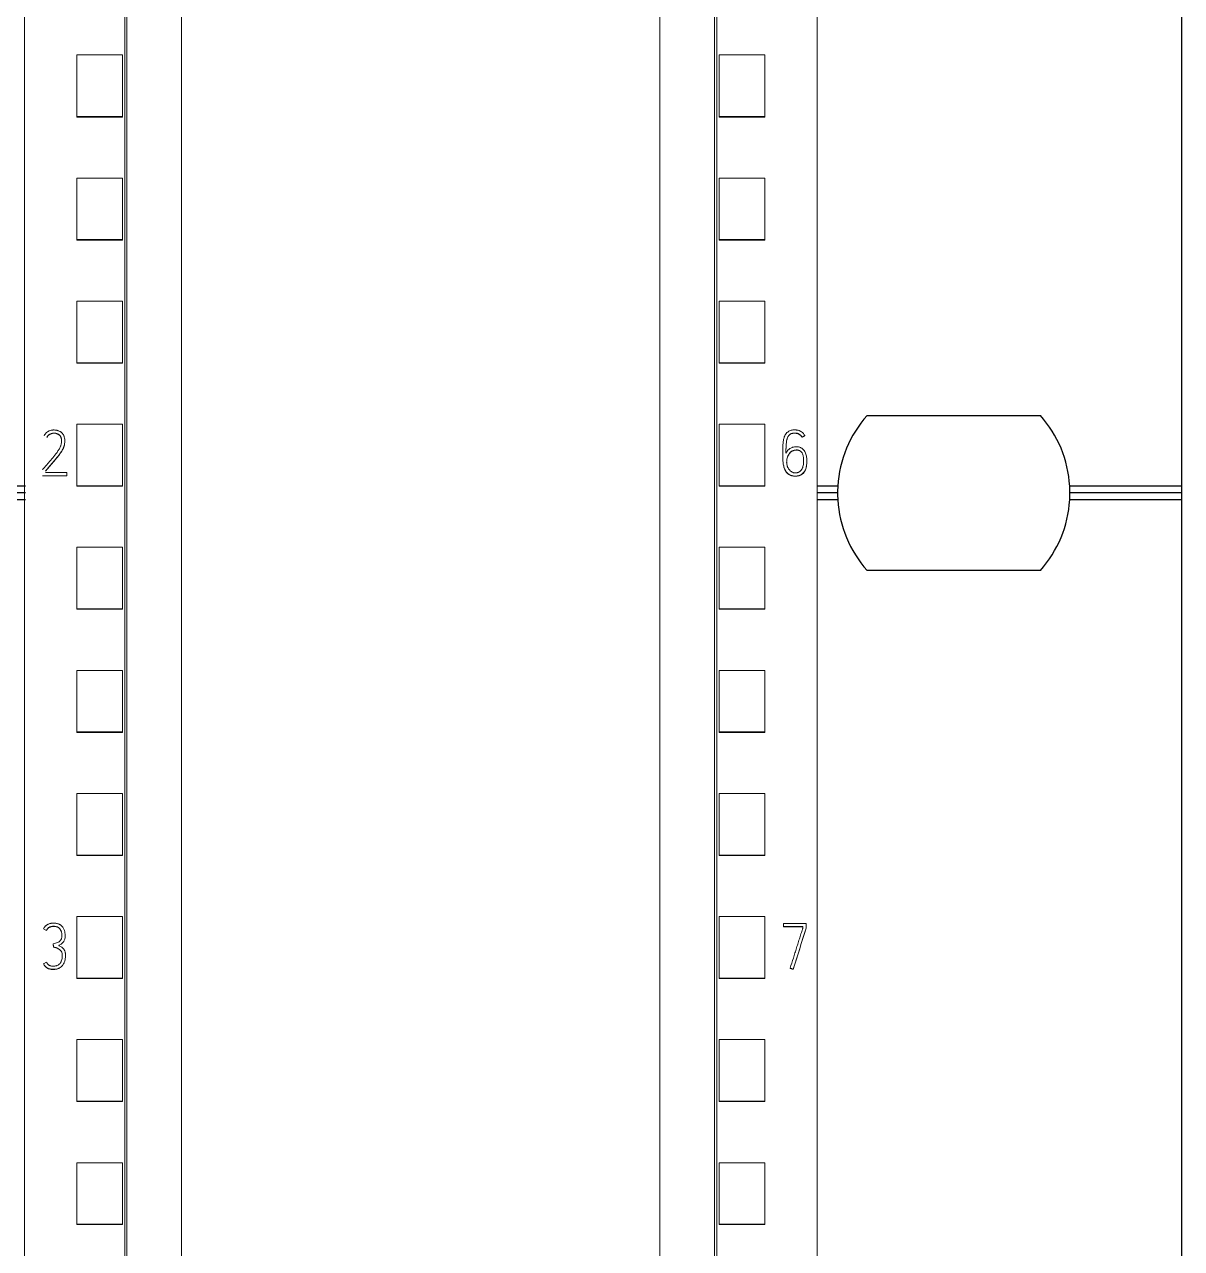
# Model space of a CAD drawing. Header units: millimetres. Extents: x 1359 to 3577, y 1336 to 3557.
# Drawn here: x 2905.8 to 2956.6, y 3234.8 to 3288.5 of the extents above; entities that cross this region are included whole.
import ezdxf

# ---------------------------------------------------------------- set-up
doc = ezdxf.new("R2010")
doc.units = ezdxf.units.MM
doc.set_wipeout_variables(frame=1)
doc.layers.add('000-PI-Oprema', color=30, linetype='Continuous', lineweight=5)

msp = doc.modelspace()

# ---------------------------------------------------------------- linework, layer by layer
for p, q in [((2956.571, 3313.492), (2956.571, 3268.233)), ((2942.77, 3271.333), (2950.373, 3271.333)), ((2941.471, 3267.933), (2851.569, 3267.933)), ((2941.48, 3268.233), (2851.571, 3268.233)), ((2956.571, 3268.233), (2951.662, 3268.233)), ((2956.571, 3267.933), (2951.671, 3267.933)), ((2956.571, 3268.233), (2956.571, 3267.933)), ((2956.571, 3267.933), (2956.571, 3267.633)), ((2941.48, 3267.633), (2851.571, 3267.633)), ((2956.571, 3267.633), (2951.662, 3267.633)), ((2956.571, 3267.633), (2956.571, 3218.083)), ((2950.373, 3264.533), (2942.77, 3264.533))]:
    msp.add_line(p, q)
for start, end in [(138.1897, 176.6277), (3.3723, 41.8103), (183.3723, 221.8103), (318.1897, 356.6277)]:
    msp.add_arc((2946.571, 3267.933), 5.1, start, end)
for major_axis, start_param, end_param in [((-5.098, 0.153), 6.254306, 6.313164), ((5.098, 0.153), 3.111562, 3.17042), ((-0.081, 5.099), 4.696574, 4.755432), ((-5.098, 0.152), 3.11263, 3.171488)]:
    msp.add_ellipse((2946.571, 3267.933), major_axis=major_axis, ratio=1, start_param=start_param, end_param=end_param)

# ---------------------------------------------------------------- next in the draw order: wipeouts: each hides what was drawn before it
msp.add_wipeout([(2905.871, 3330.076), (2940.571, 3330.076), (2940.571, 3183.076), (2905.771, 3183.088)])

# ---------------------------------------------------------------- next in the draw order: linework, layer by layer
at = {"layer": '000-PI-Oprema', "color": 0, "linetype": 'ByBlock', "lineweight": 0}
for p, q in [((2905.771, 3317.757), (2905.771, 3204.339)), ((2940.571, 3317.757), (2940.571, 3204.339)), ((2910.171, 3315.476), (2910.171, 3206.661)), ((2936.171, 3206.661), (2936.171, 3315.476)), ((2908.071, 3284.451), (2908.071, 3287.154)), ((2910.071, 3287.154), (2908.071, 3287.154)), ((2910.071, 3284.451), (2910.071, 3287.154)), ((2936.271, 3284.451), (2936.271, 3287.154)), ((2936.271, 3287.154), (2938.271, 3287.154)), ((2938.271, 3284.451), (2938.271, 3287.154)), ((2910.071, 3284.451), (2908.071, 3284.451)), ((2908.071, 3284.426), (2908.071, 3284.451)), ((2910.071, 3284.426), (2908.071, 3284.426)), ((2910.071, 3284.426), (2910.071, 3284.451)), ((2936.271, 3284.426), (2936.271, 3284.451)), ((2936.271, 3284.451), (2938.271, 3284.451)), ((2936.271, 3284.426), (2938.271, 3284.426)), ((2938.271, 3284.426), (2938.271, 3284.451)), ((2908.071, 3279.05), (2908.071, 3281.752)), ((2910.071, 3281.752), (2908.071, 3281.752)), ((2910.071, 3279.05), (2910.071, 3281.752)), ((2936.271, 3279.05), (2936.271, 3281.752)), ((2936.271, 3281.752), (2938.271, 3281.752)), ((2938.271, 3279.05), (2938.271, 3281.752)), ((2908.071, 3279.026), (2908.071, 3279.05)), ((2910.071, 3279.05), (2908.071, 3279.05)), ((2910.071, 3279.026), (2908.071, 3279.026)), ((2910.071, 3279.026), (2910.071, 3279.05)), ((2936.271, 3279.026), (2936.271, 3279.05)), ((2936.271, 3279.05), (2938.271, 3279.05)), ((2936.271, 3279.026), (2938.271, 3279.026)), ((2938.271, 3279.026), (2938.271, 3279.05)), ((2908.071, 3273.648), (2908.071, 3276.35)), ((2910.071, 3276.35), (2908.071, 3276.35)), ((2910.071, 3273.648), (2910.071, 3276.35)), ((2936.271, 3273.648), (2936.271, 3276.35)), ((2936.271, 3276.35), (2938.271, 3276.35)), ((2938.271, 3273.648), (2938.271, 3276.35)), ((2910.071, 3273.648), (2908.071, 3273.648)), ((2908.071, 3273.626), (2908.071, 3273.648)), ((2910.071, 3273.626), (2908.071, 3273.626)), ((2910.071, 3273.626), (2910.071, 3273.648)), ((2936.271, 3273.626), (2936.271, 3273.648)), ((2936.271, 3273.648), (2938.271, 3273.648)), ((2936.271, 3273.626), (2938.271, 3273.626)), ((2938.271, 3273.626), (2938.271, 3273.648)), ((2908.071, 3268.247), (2908.071, 3270.949)), ((2910.071, 3270.949), (2908.071, 3270.949)), ((2910.071, 3268.247), (2910.071, 3270.949)), ((2936.271, 3268.247), (2936.271, 3270.949)), ((2936.271, 3270.949), (2938.271, 3270.949)), ((2938.271, 3268.247), (2938.271, 3270.949)), ((2907.541, 3270.207), (2907.541, 3270.213)), ((2939.905, 3270.381), (2939.905, 3270.374)), ((2940.033, 3270.447), (2940.033, 3270.441)), ((2939.061, 3269.642), (2939.061, 3269.636)), ((2940.125, 3269.343), (2940.125, 3269.35)), ((2906.559, 3268.69), (2907.624, 3268.69)), ((2907.624, 3268.684), (2906.559, 3268.684)), ((2907.624, 3268.828), (2906.698, 3268.828)), ((2907.624, 3268.69), (2907.624, 3268.828)), ((2907.624, 3268.69), (2907.624, 3268.684)), ((2910.071, 3268.247), (2908.071, 3268.247)), ((2908.071, 3268.226), (2908.071, 3268.247)), ((2910.071, 3268.226), (2908.071, 3268.226)), ((2910.071, 3268.226), (2910.071, 3268.247)), ((2936.271, 3268.226), (2936.271, 3268.247)), ((2936.271, 3268.247), (2938.271, 3268.247)), ((2936.271, 3268.226), (2938.271, 3268.226)), ((2938.271, 3268.226), (2938.271, 3268.247)), ((2908.071, 3262.845), (2908.071, 3265.547)), ((2910.071, 3265.547), (2908.071, 3265.547)), ((2910.071, 3262.845), (2910.071, 3265.547)), ((2936.271, 3262.845), (2936.271, 3265.547)), ((2936.271, 3265.547), (2938.271, 3265.547)), ((2938.271, 3262.845), (2938.271, 3265.547)), ((2910.071, 3262.845), (2908.071, 3262.845)), ((2908.071, 3262.826), (2908.071, 3262.845)), ((2910.071, 3262.826), (2908.071, 3262.826)), ((2910.071, 3262.826), (2910.071, 3262.845)), ((2936.271, 3262.826), (2936.271, 3262.845)), ((2936.271, 3262.845), (2938.271, 3262.845)), ((2936.271, 3262.826), (2938.271, 3262.826)), ((2938.271, 3262.826), (2938.271, 3262.845)), ((2908.071, 3257.444), (2908.071, 3260.145)), ((2910.071, 3260.145), (2908.071, 3260.145)), ((2910.071, 3257.444), (2910.071, 3260.145)), ((2936.271, 3257.444), (2936.271, 3260.145)), ((2936.271, 3260.145), (2938.271, 3260.145)), ((2938.271, 3257.444), (2938.271, 3260.145)), ((2908.071, 3257.426), (2908.071, 3257.444)), ((2910.071, 3257.444), (2908.071, 3257.444)), ((2910.071, 3257.426), (2908.071, 3257.426)), ((2910.071, 3257.426), (2910.071, 3257.444)), ((2936.271, 3257.444), (2938.271, 3257.444)), ((2936.271, 3257.426), (2936.271, 3257.444)), ((2936.271, 3257.426), (2938.271, 3257.426)), ((2938.271, 3257.426), (2938.271, 3257.444)), ((2908.071, 3252.042), (2908.071, 3254.744)), ((2910.071, 3254.744), (2908.071, 3254.744)), ((2910.071, 3252.042), (2910.071, 3254.744)), ((2936.271, 3252.042), (2936.271, 3254.744)), ((2936.271, 3254.744), (2938.271, 3254.744)), ((2938.271, 3252.042), (2938.271, 3254.744)), ((2910.071, 3252.042), (2908.071, 3252.042)), ((2908.071, 3252.026), (2908.071, 3252.042)), ((2910.071, 3252.026), (2908.071, 3252.026)), ((2910.071, 3252.026), (2910.071, 3252.042)), ((2936.271, 3252.026), (2936.271, 3252.042)), ((2936.271, 3252.042), (2938.271, 3252.042)), ((2936.271, 3252.026), (2938.271, 3252.026)), ((2938.271, 3252.026), (2938.271, 3252.042)), ((2908.071, 3246.641), (2908.071, 3249.342)), ((2910.071, 3249.342), (2908.071, 3249.342)), ((2910.071, 3246.641), (2910.071, 3249.342)), ((2936.271, 3246.641), (2936.271, 3249.342)), ((2936.271, 3249.342), (2938.271, 3249.342)), ((2938.271, 3246.641), (2938.271, 3249.342)), ((2939.092, 3248.898), (2939.092, 3249.04)), ((2939.092, 3249.04), (2940.091, 3249.04)), ((2939.092, 3248.898), (2939.092, 3248.892)), ((2939.952, 3248.898), (2939.092, 3248.898)), ((2939.092, 3248.892), (2939.952, 3248.892)), ((2939.952, 3248.859), (2939.952, 3248.898)), ((2940.091, 3249.04), (2940.091, 3248.837)), ((2940.091, 3248.837), (2940.091, 3248.831)), ((2907.035, 3248.139), (2907.035, 3248.133)), ((2907.043, 3248.001), (2907.043, 3247.994)), ((2907.556, 3248.486), (2907.556, 3248.492)), ((2907.573, 3247.633), (2907.573, 3247.639)), ((2939.389, 3247.075), (2939.389, 3247.069)), ((2939.522, 3247.031), (2939.522, 3247.025)), ((2908.071, 3246.626), (2908.071, 3246.641)), ((2910.071, 3246.641), (2908.071, 3246.641)), ((2910.071, 3246.626), (2908.071, 3246.626)), ((2910.071, 3246.626), (2910.071, 3246.641)), ((2936.271, 3246.641), (2938.271, 3246.641)), ((2936.271, 3246.626), (2936.271, 3246.641)), ((2936.271, 3246.626), (2938.271, 3246.626)), ((2938.271, 3246.626), (2938.271, 3246.641)), ((2908.071, 3241.239), (2908.071, 3243.94)), ((2910.071, 3243.94), (2908.071, 3243.94)), ((2910.071, 3241.239), (2910.071, 3243.94)), ((2936.271, 3241.239), (2936.271, 3243.94)), ((2936.271, 3243.94), (2938.271, 3243.94)), ((2938.271, 3241.239), (2938.271, 3243.94)), ((2908.071, 3241.226), (2908.071, 3241.239)), ((2910.071, 3241.239), (2908.071, 3241.239)), ((2910.071, 3241.226), (2908.071, 3241.226)), ((2910.071, 3241.226), (2910.071, 3241.239)), ((2936.271, 3241.239), (2938.271, 3241.239)), ((2936.271, 3241.226), (2936.271, 3241.239)), ((2936.271, 3241.226), (2938.271, 3241.226)), ((2938.271, 3241.226), (2938.271, 3241.239)), ((2908.071, 3235.837), (2908.071, 3238.539)), ((2910.071, 3238.539), (2908.071, 3238.539)), ((2910.071, 3235.837), (2910.071, 3238.539)), ((2936.271, 3235.837), (2936.271, 3238.539)), ((2936.271, 3238.539), (2938.271, 3238.539)), ((2938.271, 3235.837), (2938.271, 3238.539)), ((2910.071, 3235.837), (2908.071, 3235.837)), ((2908.071, 3235.826), (2908.071, 3235.837)), ((2910.071, 3235.826), (2908.071, 3235.826)), ((2910.071, 3235.826), (2910.071, 3235.837)), ((2936.271, 3235.837), (2938.271, 3235.837)), ((2936.271, 3235.826), (2936.271, 3235.837)), ((2936.271, 3235.826), (2938.271, 3235.826)), ((2938.271, 3235.826), (2938.271, 3235.837))]:
    msp.add_line(p, q, dxfattribs=at)
at = {"layer": '000-PI-Oprema', "color": 0, "linetype": 'ByBlock', "lineweight": 0, "ltscale": 0.25}
for p, q in [((2906.611, 3248.804), (2906.738, 3248.734)), ((2906.611, 3247.271), (2906.738, 3247.336))]:
    msp.add_line(p, q, dxfattribs=at)
at = {"layer": '000-PI-Oprema', "color": 18, "linetype": 'ByBlock', "lineweight": 0, "true_color": 0x000000}
for centre, major_axis, ratio, start_param, end_param in [((2943.634, 3197.75), (314.971, 1003.361), 0.017783, 1.525441, 1.527243), ((2943.665, 3197.371), (316.137, 1007.096), 0.01785, 1.525281, 1.527077)]:
    msp.add_ellipse(centre, major_axis=major_axis, ratio=ratio, start_param=start_param, end_param=end_param, dxfattribs=at)
at = {"layer": '000-PI-Oprema', "color": 0, "linetype": 'ByBlock', "lineweight": 0}
for points, knots in [([(2910.271, 3315.662), (2910.271, 3312.618), (2910.271, 3303.048), (2910.271, 3288.878), (2910.271, 3274.312), (2910.271, 3260.102), (2910.271, 3245.808), (2910.271, 3230.321), (2910.271, 3217.682), (2910.271, 3209.717), (2910.271, 3206.376)], [0, 0, 0, 0, 0.083934, 0.263736, 0.389889, 0.484142, 0.653794, 0.78188, 0.908517, 1, 1, 1, 1]), ([(2936.071, 3206.376), (2936.071, 3209.717), (2936.071, 3217.682), (2936.071, 3230.321), (2936.071, 3245.808), (2936.071, 3260.102), (2936.071, 3274.312), (2936.071, 3288.878), (2936.071, 3303.048), (2936.071, 3312.618), (2936.071, 3315.662)], [0, 0, 0, 0, 0.091483, 0.21812, 0.346206, 0.515858, 0.610111, 0.736264, 0.916066, 1, 1, 1, 1]), ([(2912.671, 3312.597), (2912.671, 3310.574), (2912.671, 3302.024), (2912.671, 3288.878), (2912.671, 3274.312), (2912.671, 3260.102), (2912.671, 3245.808), (2912.671, 3230.321), (2912.671, 3217.563), (2912.671, 3208.681), (2912.671, 3204.424), (2912.671, 3203.626)], [0, 0, 0, 0, 0.055935, 0.236292, 0.362833, 0.457376, 0.627551, 0.756032, 0.883059, 0.978086, 1, 1, 1, 1]), ([(2933.671, 3312.597), (2933.671, 3310.574), (2933.671, 3302.024), (2933.671, 3288.878), (2933.671, 3274.312), (2933.671, 3260.102), (2933.671, 3245.808), (2933.671, 3230.321), (2933.671, 3217.563), (2933.671, 3208.681), (2933.671, 3204.424), (2933.671, 3203.626)], [0, 0, 0, 0, 0.055935, 0.236292, 0.362833, 0.457376, 0.627551, 0.756032, 0.883059, 0.978086, 1, 1, 1, 1]), ([(2906.759, 3270.375), (2906.77, 3270.398), (2906.784, 3270.421), (2906.808, 3270.451), (2906.817, 3270.46), (2906.835, 3270.479), (2906.845, 3270.487), (2906.877, 3270.51), (2906.899, 3270.522), (2906.948, 3270.542), (2906.973, 3270.549), (2907.011, 3270.556), (2907.024, 3270.558), (2907.05, 3270.56), (2907.063, 3270.561), (2907.102, 3270.56), (2907.127, 3270.557), (2907.165, 3270.549), (2907.178, 3270.545), (2907.202, 3270.537), (2907.214, 3270.532), (2907.249, 3270.516), (2907.271, 3270.502), (2907.302, 3270.478), (2907.311, 3270.469), (2907.329, 3270.45), (2907.338, 3270.44), (2907.349, 3270.424), (2907.352, 3270.418), (2907.359, 3270.407), (2907.368, 3270.39), (2907.375, 3270.372), (2907.383, 3270.347), (2907.386, 3270.334), (2907.392, 3270.309), (2907.394, 3270.296), (2907.397, 3270.271), (2907.398, 3270.258), (2907.4, 3270.232), (2907.4, 3270.219), (2907.4, 3270.193), (2907.399, 3270.18), (2907.398, 3270.154), (2907.396, 3270.142), (2907.391, 3270.103), (2907.386, 3270.078), (2907.376, 3270.04), (2907.373, 3270.028), (2907.364, 3270.003), (2907.36, 3269.991), (2907.345, 3269.955), (2907.334, 3269.932), (2907.31, 3269.887), (2907.297, 3269.865), (2907.271, 3269.821), (2907.257, 3269.799), (2907.215, 3269.735), (2907.185, 3269.694), (2907.092, 3269.57), (2907.027, 3269.491), (2906.928, 3269.373), (2906.895, 3269.334), (2906.828, 3269.256), (2906.795, 3269.216), (2906.727, 3269.139), (2906.694, 3269.1), (2906.626, 3269.022), (2906.593, 3268.983), (2906.559, 3268.945)], [0, 0, 0, 0, 0.03125, 0.03125, 0.046875, 0.046875, 0.0625, 0.0625, 0.09375, 0.09375, 0.125, 0.125, 0.140625, 0.140625, 0.15625, 0.15625, 0.1875, 0.1875, 0.203125, 0.203125, 0.21875, 0.21875, 0.25, 0.25, 0.265625, 0.265625, 0.28125, 0.28125, 0.289063, 0.289063, 0.296875, 0.3125, 0.3125, 0.328125, 0.328125, 0.34375, 0.34375, 0.359375, 0.359375, 0.375, 0.375, 0.390625, 0.390625, 0.40625, 0.40625, 0.4375, 0.4375, 0.453125, 0.453125, 0.46875, 0.46875, 0.5, 0.5, 0.53125, 0.53125, 0.5625, 0.5625, 0.625, 0.625, 0.75, 0.75, 0.8125, 0.8125, 0.875, 0.875, 0.9375, 0.9375, 1, 1, 1, 1]), ([(2906.698, 3268.895), (2906.737, 3268.941), (2906.776, 3268.987), (2906.854, 3269.078), (2906.893, 3269.124), (2906.971, 3269.216), (2907.01, 3269.262), (2907.088, 3269.354), (2907.126, 3269.4), (2907.202, 3269.494), (2907.24, 3269.541), (2907.294, 3269.613), (2907.312, 3269.637), (2907.348, 3269.686), (2907.365, 3269.711), (2907.398, 3269.761), (2907.414, 3269.786), (2907.444, 3269.838), (2907.459, 3269.864), (2907.478, 3269.905), (2907.483, 3269.919), (2907.495, 3269.947), (2907.5, 3269.962), (2907.514, 3270.005), (2907.521, 3270.034), (2907.532, 3270.093), (2907.537, 3270.123), (2907.54, 3270.168), (2907.541, 3270.183), (2907.541, 3270.213), (2907.541, 3270.228), (2907.539, 3270.274), (2907.536, 3270.303), (2907.528, 3270.348), (2907.525, 3270.363), (2907.517, 3270.392), (2907.513, 3270.406), (2907.502, 3270.435), (2907.496, 3270.449), (2907.483, 3270.475), (2907.475, 3270.489), (2907.463, 3270.508), (2907.459, 3270.514), (2907.45, 3270.526), (2907.445, 3270.532), (2907.431, 3270.55), (2907.42, 3270.561), (2907.399, 3270.582), (2907.388, 3270.592), (2907.37, 3270.606), (2907.364, 3270.611), (2907.351, 3270.619), (2907.345, 3270.623), (2907.312, 3270.642), (2907.284, 3270.654), (2907.241, 3270.669), (2907.227, 3270.674), (2907.197, 3270.682), (2907.182, 3270.685), (2907.152, 3270.69), (2907.137, 3270.692), (2907.107, 3270.695), (2907.092, 3270.696), (2907.062, 3270.696), (2907.047, 3270.696), (2907.017, 3270.695), (2907.002, 3270.694), (2906.956, 3270.688), (2906.927, 3270.682), (2906.883, 3270.669), (2906.869, 3270.663), (2906.848, 3270.654), (2906.841, 3270.651), (2906.828, 3270.644), (2906.821, 3270.64), (2906.788, 3270.621), (2906.764, 3270.604), (2906.73, 3270.573), (2906.719, 3270.563), (2906.699, 3270.54), (2906.689, 3270.529), (2906.662, 3270.492), (2906.647, 3270.467), (2906.634, 3270.439)], [0, 0, 0, 0, 0.0625, 0.0625, 0.125, 0.125, 0.1875, 0.1875, 0.25, 0.25, 0.3125, 0.3125, 0.34375, 0.34375, 0.375, 0.375, 0.40625, 0.40625, 0.4375, 0.4375, 0.453125, 0.453125, 0.46875, 0.46875, 0.5, 0.5, 0.53125, 0.53125, 0.546875, 0.546875, 0.5625, 0.5625, 0.59375, 0.59375, 0.609375, 0.609375, 0.625, 0.625, 0.640625, 0.640625, 0.65625, 0.65625, 0.664062, 0.664062, 0.671875, 0.671875, 0.6875, 0.6875, 0.703125, 0.703125, 0.710937, 0.710937, 0.71875, 0.71875, 0.75, 0.75, 0.765625, 0.765625, 0.78125, 0.78125, 0.796875, 0.796875, 0.8125, 0.8125, 0.828125, 0.828125, 0.84375, 0.84375, 0.875, 0.875, 0.890625, 0.890625, 0.898437, 0.898437, 0.90625, 0.90625, 0.9375, 0.9375, 0.953125, 0.953125, 0.96875, 0.96875, 1, 1, 1, 1]), ([(2907.4, 3270.204), (2907.4, 3270.214), (2907.4, 3270.225), (2907.398, 3270.248), (2907.397, 3270.261), (2907.394, 3270.287), (2907.393, 3270.299), (2907.387, 3270.325), (2907.384, 3270.338), (2907.376, 3270.362), (2907.372, 3270.374), (2907.363, 3270.392), (2907.36, 3270.398), (2907.354, 3270.409), (2907.35, 3270.415), (2907.332, 3270.442), (2907.314, 3270.461), (2907.289, 3270.482), (2907.284, 3270.486), (2907.273, 3270.493), (2907.257, 3270.504), (2907.229, 3270.52), (2907.205, 3270.53), (2907.18, 3270.538), (2907.167, 3270.542), (2907.129, 3270.551), (2907.104, 3270.554), (2907.051, 3270.555), (2907.012, 3270.551), (2906.974, 3270.542), (2906.949, 3270.535), (2906.937, 3270.531), (2906.913, 3270.521), (2906.901, 3270.516), (2906.878, 3270.503), (2906.867, 3270.496), (2906.835, 3270.473), (2906.817, 3270.455), (2906.792, 3270.425), (2906.785, 3270.414), (2906.771, 3270.392), (2906.765, 3270.381), (2906.759, 3270.369)], [0, 0, 0, 0, 0.034384, 0.034384, 0.076368, 0.076368, 0.118351, 0.118351, 0.160334, 0.160334, 0.202317, 0.202317, 0.223309, 0.223309, 0.244301, 0.244301, 0.328267, 0.328267, 0.349259, 0.349259, 0.370251, 0.412234, 0.454217, 0.454217, 0.496201, 0.496201, 0.580167, 0.580167, 0.664134, 0.706117, 0.706117, 0.7481, 0.7481, 0.790084, 0.790084, 0.832067, 0.832067, 0.916033, 0.916033, 0.958017, 0.958017, 1, 1, 1, 1]), ([(2940.033, 3270.447), (2940.018, 3270.472), (2940.002, 3270.496), (2939.976, 3270.53), (2939.966, 3270.541), (2939.947, 3270.562), (2939.936, 3270.573), (2939.904, 3270.602), (2939.881, 3270.619), (2939.843, 3270.64), (2939.831, 3270.647), (2939.804, 3270.659), (2939.791, 3270.664), (2939.75, 3270.679), (2939.722, 3270.686), (2939.679, 3270.694), (2939.665, 3270.696), (2939.636, 3270.699), (2939.622, 3270.7), (2939.578, 3270.703), (2939.55, 3270.702), (2939.507, 3270.699), (2939.492, 3270.697), (2939.464, 3270.692), (2939.45, 3270.689), (2939.407, 3270.678), (2939.38, 3270.667), (2939.342, 3270.648), (2939.329, 3270.641), (2939.305, 3270.625), (2939.293, 3270.616), (2939.259, 3270.589), (2939.238, 3270.569), (2939.21, 3270.536), (2939.201, 3270.525), (2939.184, 3270.501), (2939.176, 3270.489), (2939.155, 3270.452), (2939.143, 3270.426), (2939.122, 3270.371), (2939.114, 3270.344), (2939.1, 3270.288), (2939.095, 3270.26), (2939.086, 3270.204), (2939.082, 3270.175), (2939.073, 3270.09), (2939.069, 3270.033), (2939.064, 3269.918), (2939.063, 3269.86), (2939.061, 3269.688), (2939.06, 3269.573), (2939.066, 3269.43), (2939.067, 3269.402), (2939.071, 3269.345), (2939.074, 3269.316), (2939.083, 3269.231), (2939.092, 3269.174), (2939.108, 3269.104), (2939.112, 3269.09), (2939.12, 3269.062), (2939.124, 3269.048), (2939.138, 3269.007), (2939.149, 3268.98), (2939.167, 3268.941), (2939.173, 3268.928), (2939.187, 3268.903), (2939.195, 3268.89), (2939.219, 3268.854), (2939.237, 3268.831), (2939.267, 3268.8), (2939.278, 3268.79), (2939.3, 3268.771), (2939.312, 3268.763), (2939.348, 3268.739), (2939.374, 3268.725), (2939.414, 3268.709), (2939.428, 3268.703), (2939.455, 3268.694), (2939.469, 3268.69), (2939.511, 3268.68), (2939.54, 3268.675), (2939.583, 3268.671), (2939.598, 3268.671), (2939.627, 3268.67), (2939.641, 3268.671), (2939.685, 3268.674), (2939.713, 3268.678), (2939.755, 3268.688), (2939.769, 3268.692), (2939.797, 3268.702), (2939.81, 3268.707), (2939.85, 3268.725), (2939.875, 3268.739), (2939.911, 3268.763), (2939.923, 3268.772), (2939.945, 3268.791), (2939.956, 3268.8), (2939.987, 3268.831), (2940.005, 3268.854), (2940.028, 3268.89), (2940.036, 3268.903), (2940.049, 3268.929), (2940.055, 3268.942), (2940.072, 3268.982), (2940.08, 3269.009), (2940.091, 3269.051), (2940.095, 3269.065), (2940.101, 3269.094), (2940.103, 3269.108), (2940.11, 3269.151), (2940.114, 3269.18), (2940.123, 3269.266), (2940.126, 3269.323), (2940.124, 3269.409), (2940.122, 3269.437), (2940.115, 3269.495), (2940.11, 3269.524), (2940.098, 3269.581), (2940.091, 3269.609), (2940.072, 3269.664), (2940.062, 3269.692), (2940.037, 3269.745), (2940.023, 3269.77), (2939.99, 3269.818), (2939.971, 3269.84), (2939.938, 3269.87), (2939.927, 3269.879), (2939.903, 3269.896), (2939.891, 3269.904), (2939.865, 3269.917), (2939.851, 3269.923), (2939.824, 3269.934), (2939.81, 3269.938), (2939.768, 3269.95), (2939.739, 3269.955), (2939.695, 3269.959), (2939.68, 3269.96), (2939.651, 3269.96), (2939.636, 3269.96), (2939.592, 3269.958), (2939.563, 3269.954), (2939.52, 3269.944), (2939.506, 3269.94), (2939.479, 3269.93), (2939.465, 3269.925), (2939.425, 3269.907), (2939.4, 3269.893), (2939.364, 3269.868), (2939.352, 3269.859), (2939.329, 3269.841), (2939.318, 3269.831), (2939.287, 3269.801), (2939.268, 3269.779), (2939.233, 3269.732), (2939.217, 3269.707), (2939.203, 3269.681)], [0, 0, 0, 0, 0.015625, 0.015625, 0.023438, 0.023438, 0.03125, 0.03125, 0.046875, 0.046875, 0.054688, 0.054688, 0.0625, 0.0625, 0.078125, 0.078125, 0.085938, 0.085938, 0.09375, 0.09375, 0.109375, 0.109375, 0.117188, 0.117188, 0.125, 0.125, 0.140625, 0.140625, 0.148438, 0.148438, 0.15625, 0.15625, 0.171875, 0.171875, 0.179688, 0.179688, 0.1875, 0.1875, 0.203125, 0.203125, 0.21875, 0.21875, 0.234375, 0.234375, 0.25, 0.25, 0.28125, 0.28125, 0.3125, 0.3125, 0.375, 0.375, 0.390625, 0.390625, 0.40625, 0.40625, 0.4375, 0.4375, 0.445313, 0.445313, 0.453125, 0.453125, 0.46875, 0.46875, 0.476563, 0.476563, 0.484375, 0.484375, 0.5, 0.5, 0.507813, 0.507813, 0.515625, 0.515625, 0.53125, 0.53125, 0.539063, 0.539063, 0.546875, 0.546875, 0.5625, 0.5625, 0.570313, 0.570313, 0.578125, 0.578125, 0.59375, 0.59375, 0.601563, 0.601563, 0.609375, 0.609375, 0.625, 0.625, 0.632813, 0.632813, 0.640625, 0.640625, 0.65625, 0.65625, 0.664063, 0.664063, 0.671875, 0.671875, 0.6875, 0.6875, 0.695313, 0.695313, 0.703125, 0.703125, 0.71875, 0.71875, 0.75, 0.75, 0.765625, 0.765625, 0.78125, 0.78125, 0.796875, 0.796875, 0.8125, 0.8125, 0.828125, 0.828125, 0.84375, 0.84375, 0.851563, 0.851563, 0.859375, 0.859375, 0.867188, 0.867188, 0.875, 0.875, 0.890625, 0.890625, 0.898438, 0.898438, 0.90625, 0.90625, 0.921875, 0.921875, 0.929688, 0.929688, 0.9375, 0.9375, 0.953125, 0.953125, 0.960938, 0.960938, 0.96875, 0.96875, 0.984375, 0.984375, 1, 1, 1, 1]), ([(2939.203, 3269.681), (2939.203, 3269.742), (2939.204, 3269.802), (2939.206, 3269.894), (2939.207, 3269.924), (2939.209, 3269.985), (2939.211, 3270.015), (2939.214, 3270.076), (2939.217, 3270.106), (2939.224, 3270.167), (2939.228, 3270.197), (2939.237, 3270.242), (2939.241, 3270.257), (2939.248, 3270.287), (2939.252, 3270.302), (2939.266, 3270.346), (2939.278, 3270.374), (2939.296, 3270.408), (2939.3, 3270.415), (2939.308, 3270.428), (2939.312, 3270.435), (2939.326, 3270.454), (2939.336, 3270.466), (2939.352, 3270.482), (2939.358, 3270.488), (2939.369, 3270.498), (2939.375, 3270.503), (2939.394, 3270.517), (2939.408, 3270.524), (2939.428, 3270.534), (2939.436, 3270.537), (2939.45, 3270.543), (2939.457, 3270.545), (2939.48, 3270.552), (2939.495, 3270.555), (2939.526, 3270.56), (2939.541, 3270.562), (2939.572, 3270.563), (2939.587, 3270.563), (2939.619, 3270.562), (2939.634, 3270.561), (2939.664, 3270.557), (2939.687, 3270.553), (2939.709, 3270.546), (2939.724, 3270.541), (2939.731, 3270.538), (2939.753, 3270.529), (2939.767, 3270.522), (2939.794, 3270.507), (2939.806, 3270.498), (2939.825, 3270.484), (2939.831, 3270.479), (2939.842, 3270.468), (2939.848, 3270.463), (2939.863, 3270.446), (2939.873, 3270.434), (2939.89, 3270.408), (2939.898, 3270.395), (2939.905, 3270.381)], [0, 0, 0, 0, 0.125, 0.125, 0.1875, 0.1875, 0.25, 0.25, 0.3125, 0.3125, 0.375, 0.375, 0.40625, 0.40625, 0.4375, 0.4375, 0.5, 0.5, 0.515625, 0.515625, 0.53125, 0.53125, 0.5625, 0.5625, 0.578125, 0.578125, 0.59375, 0.59375, 0.625, 0.625, 0.640625, 0.640625, 0.65625, 0.65625, 0.6875, 0.6875, 0.71875, 0.71875, 0.75, 0.75, 0.78125, 0.78125, 0.8125, 0.828125, 0.828125, 0.84375, 0.84375, 0.875, 0.875, 0.90625, 0.90625, 0.921875, 0.921875, 0.9375, 0.9375, 0.96875, 0.96875, 1, 1, 1, 1]), ([(2939.905, 3270.374), (2939.891, 3270.402), (2939.874, 3270.428), (2939.848, 3270.456), (2939.843, 3270.461), (2939.831, 3270.472), (2939.826, 3270.477), (2939.807, 3270.491), (2939.782, 3270.509), (2939.754, 3270.522), (2939.726, 3270.534), (2939.711, 3270.539), (2939.681, 3270.547), (2939.666, 3270.551), (2939.635, 3270.555), (2939.62, 3270.556), (2939.574, 3270.558), (2939.543, 3270.556), (2939.497, 3270.549), (2939.482, 3270.546), (2939.452, 3270.538), (2939.437, 3270.532), (2939.417, 3270.523), (2939.41, 3270.519), (2939.396, 3270.511), (2939.39, 3270.507), (2939.371, 3270.493), (2939.353, 3270.478), (2939.338, 3270.461), (2939.328, 3270.449), (2939.323, 3270.443), (2939.309, 3270.424), (2939.301, 3270.411), (2939.286, 3270.384), (2939.28, 3270.37), (2939.268, 3270.342), (2939.262, 3270.327), (2939.248, 3270.283), (2939.241, 3270.254), (2939.229, 3270.194), (2939.224, 3270.164), (2939.217, 3270.103), (2939.215, 3270.073), (2939.211, 3270.011), (2939.209, 3269.981), (2939.207, 3269.92), (2939.206, 3269.889), (2939.204, 3269.797), (2939.203, 3269.736), (2939.203, 3269.674)], [0, 0, 0, 0, 0.0625, 0.0625, 0.078125, 0.078125, 0.09375, 0.09375, 0.125, 0.15625, 0.15625, 0.1875, 0.1875, 0.21875, 0.21875, 0.25, 0.25, 0.3125, 0.3125, 0.34375, 0.34375, 0.375, 0.375, 0.390625, 0.390625, 0.40625, 0.40625, 0.4375, 0.453125, 0.453125, 0.46875, 0.46875, 0.5, 0.5, 0.53125, 0.53125, 0.5625, 0.5625, 0.625, 0.625, 0.6875, 0.6875, 0.75, 0.75, 0.8125, 0.8125, 0.875, 0.875, 1, 1, 1, 1]), ([(2907.541, 3270.207), (2907.541, 3270.186), (2907.54, 3270.165), (2907.536, 3270.114), (2907.532, 3270.084), (2907.523, 3270.04), (2907.52, 3270.025), (2907.513, 3269.996), (2907.508, 3269.981), (2907.499, 3269.952), (2907.494, 3269.938), (2907.482, 3269.91), (2907.476, 3269.897), (2907.457, 3269.856), (2907.443, 3269.83), (2907.413, 3269.778), (2907.397, 3269.752), (2907.363, 3269.702), (2907.346, 3269.677), (2907.311, 3269.628), (2907.293, 3269.604), (2907.238, 3269.533), (2907.201, 3269.486), (2907.125, 3269.393), (2907.087, 3269.346), (2907.009, 3269.254), (2906.97, 3269.209), (2906.892, 3269.117), (2906.853, 3269.072), (2906.776, 3268.98), (2906.737, 3268.934), (2906.698, 3268.889)], [0, 0, 0, 0, 0.040253, 0.040253, 0.096709, 0.096709, 0.124936, 0.124936, 0.153164, 0.153164, 0.181392, 0.181392, 0.20962, 0.20962, 0.266076, 0.266076, 0.322531, 0.322531, 0.378987, 0.378987, 0.435443, 0.435443, 0.548354, 0.548354, 0.661266, 0.661266, 0.774177, 0.774177, 0.887089, 0.887089, 1, 1, 1, 1]), ([(2940.125, 3269.344), (2940.125, 3269.298), (2940.122, 3269.252), (2940.114, 3269.177), (2940.111, 3269.149), (2940.104, 3269.106), (2940.101, 3269.092), (2940.095, 3269.063), (2940.092, 3269.049), (2940.081, 3269.007), (2940.073, 3268.979), (2940.056, 3268.939), (2940.05, 3268.925), (2940.037, 3268.9), (2940.03, 3268.887), (2940.007, 3268.85), (2939.989, 3268.827), (2939.958, 3268.797), (2939.948, 3268.787), (2939.926, 3268.768), (2939.914, 3268.759), (2939.878, 3268.734), (2939.853, 3268.72), (2939.813, 3268.702), (2939.8, 3268.697), (2939.772, 3268.687), (2939.758, 3268.683), (2939.716, 3268.672), (2939.687, 3268.668), (2939.644, 3268.664), (2939.629, 3268.664), (2939.6, 3268.664), (2939.586, 3268.665), (2939.542, 3268.669), (2939.514, 3268.673), (2939.471, 3268.684), (2939.457, 3268.688), (2939.429, 3268.697), (2939.416, 3268.702), (2939.376, 3268.718), (2939.351, 3268.731), (2939.32, 3268.751), (2939.314, 3268.755), (2939.302, 3268.764), (2939.297, 3268.768), (2939.28, 3268.782), (2939.269, 3268.792), (2939.238, 3268.823), (2939.221, 3268.845), (2939.197, 3268.881), (2939.189, 3268.894), (2939.175, 3268.919), (2939.168, 3268.932), (2939.15, 3268.971), (2939.139, 3268.998), (2939.121, 3269.053), (2939.113, 3269.081), (2939.099, 3269.137), (2939.093, 3269.165), (2939.084, 3269.222), (2939.076, 3269.279), (2939.071, 3269.336), (2939.067, 3269.394), (2939.066, 3269.422), (2939.062, 3269.513), (2939.061, 3269.574), (2939.061, 3269.636)], [0, 0, 0, 0, 0.061961, 0.061961, 0.100808, 0.100808, 0.120232, 0.120232, 0.139655, 0.139655, 0.178502, 0.178502, 0.197926, 0.197926, 0.217349, 0.217349, 0.256196, 0.256196, 0.27562, 0.27562, 0.295043, 0.295043, 0.33389, 0.33389, 0.353314, 0.353314, 0.372737, 0.372737, 0.411584, 0.411584, 0.431008, 0.431008, 0.450431, 0.450431, 0.489278, 0.489278, 0.508702, 0.508702, 0.528125, 0.528125, 0.566972, 0.566972, 0.576684, 0.576684, 0.586396, 0.586396, 0.605819, 0.605819, 0.644666, 0.644666, 0.66409, 0.66409, 0.683513, 0.683513, 0.72236, 0.72236, 0.761207, 0.761207, 0.800054, 0.800054, 0.838901, 0.877748, 0.877748, 0.916595, 0.916595, 1, 1, 1, 1]), ([(2939.476, 3269.774), (2939.502, 3269.789), (2939.529, 3269.799), (2939.572, 3269.81), (2939.587, 3269.813), (2939.616, 3269.817), (2939.645, 3269.819), (2939.675, 3269.819), (2939.704, 3269.817), (2939.719, 3269.816), (2939.748, 3269.811), (2939.762, 3269.807), (2939.79, 3269.798), (2939.804, 3269.792), (2939.83, 3269.778), (2939.841, 3269.769), (2939.864, 3269.75), (2939.874, 3269.739), (2939.892, 3269.717), (2939.901, 3269.705), (2939.916, 3269.679), (2939.922, 3269.666), (2939.94, 3269.626), (2939.95, 3269.598), (2939.96, 3269.556), (2939.963, 3269.542), (2939.969, 3269.513), (2939.971, 3269.498), (2939.976, 3269.455), (2939.978, 3269.426), (2939.98, 3269.368), (2939.981, 3269.339), (2939.979, 3269.252), (2939.974, 3269.194), (2939.956, 3269.108), (2939.949, 3269.079), (2939.934, 3269.038), (2939.928, 3269.024), (2939.916, 3268.997), (2939.909, 3268.985), (2939.885, 3268.947), (2939.867, 3268.925), (2939.841, 3268.899), (2939.835, 3268.894), (2939.824, 3268.884), (2939.818, 3268.88), (2939.801, 3268.867), (2939.789, 3268.859), (2939.763, 3268.845), (2939.75, 3268.839), (2939.722, 3268.828), (2939.694, 3268.82), (2939.665, 3268.815), (2939.636, 3268.813), (2939.621, 3268.812), (2939.591, 3268.814), (2939.577, 3268.815), (2939.548, 3268.821), (2939.534, 3268.824), (2939.492, 3268.839), (2939.466, 3268.852), (2939.429, 3268.877), (2939.417, 3268.886), (2939.395, 3268.905), (2939.373, 3268.925), (2939.354, 3268.947), (2939.336, 3268.97), (2939.327, 3268.982), (2939.303, 3269.019), (2939.289, 3269.044), (2939.272, 3269.085), (2939.267, 3269.099), (2939.258, 3269.127), (2939.254, 3269.141), (2939.244, 3269.184), (2939.24, 3269.212), (2939.236, 3269.256), (2939.235, 3269.27), (2939.235, 3269.3), (2939.235, 3269.314), (2939.237, 3269.358), (2939.241, 3269.387), (2939.252, 3269.444), (2939.259, 3269.472), (2939.273, 3269.514), (2939.279, 3269.528), (2939.29, 3269.555), (2939.296, 3269.568), (2939.316, 3269.607), (2939.332, 3269.631), (2939.357, 3269.667), (2939.366, 3269.678), (2939.385, 3269.701), (2939.396, 3269.711), (2939.427, 3269.742), (2939.45, 3269.76), (2939.476, 3269.774)], [0, 0, 0, 0, 0.03125, 0.03125, 0.046875, 0.046875, 0.0625, 0.078125, 0.078125, 0.09375, 0.09375, 0.109375, 0.109375, 0.125, 0.125, 0.140625, 0.140625, 0.15625, 0.15625, 0.171875, 0.171875, 0.1875, 0.1875, 0.21875, 0.21875, 0.234375, 0.234375, 0.25, 0.25, 0.28125, 0.28125, 0.3125, 0.3125, 0.375, 0.375, 0.40625, 0.40625, 0.421875, 0.421875, 0.4375, 0.4375, 0.46875, 0.46875, 0.476563, 0.476563, 0.484375, 0.484375, 0.5, 0.5, 0.515625, 0.515625, 0.53125, 0.546875, 0.546875, 0.5625, 0.5625, 0.578125, 0.578125, 0.59375, 0.59375, 0.625, 0.625, 0.640625, 0.640625, 0.65625, 0.671875, 0.671875, 0.6875, 0.6875, 0.71875, 0.71875, 0.734375, 0.734375, 0.75, 0.75, 0.78125, 0.78125, 0.796875, 0.796875, 0.8125, 0.8125, 0.84375, 0.84375, 0.875, 0.875, 0.890625, 0.890625, 0.90625, 0.90625, 0.9375, 0.9375, 0.953125, 0.953125, 0.96875, 0.96875, 1, 1, 1, 1]), ([(2939.476, 3269.768), (2939.45, 3269.754), (2939.427, 3269.736), (2939.396, 3269.705), (2939.386, 3269.695), (2939.366, 3269.672), (2939.357, 3269.661), (2939.332, 3269.625), (2939.316, 3269.601), (2939.296, 3269.562), (2939.29, 3269.549), (2939.279, 3269.522), (2939.273, 3269.508), (2939.259, 3269.466), (2939.252, 3269.438), (2939.244, 3269.395), (2939.241, 3269.381), (2939.238, 3269.352), (2939.237, 3269.337), (2939.235, 3269.312), (2939.235, 3269.301), (2939.235, 3269.29)], [0, 0, 0, 0, 0.157122, 0.157122, 0.235682, 0.235682, 0.314243, 0.314243, 0.471365, 0.471365, 0.549925, 0.549925, 0.628486, 0.628486, 0.785608, 0.785608, 0.864168, 0.864168, 0.942729, 0.942729, 1, 1, 1, 1]), ([(2939.897, 3269.703), (2939.892, 3269.71), (2939.887, 3269.717), (2939.873, 3269.734), (2939.863, 3269.745), (2939.846, 3269.759), (2939.84, 3269.764), (2939.828, 3269.772), (2939.822, 3269.776), (2939.803, 3269.787), (2939.789, 3269.792), (2939.761, 3269.801), (2939.747, 3269.805), (2939.718, 3269.81), (2939.703, 3269.811), (2939.674, 3269.813), (2939.66, 3269.813), (2939.616, 3269.811), (2939.587, 3269.808), (2939.544, 3269.797), (2939.53, 3269.792), (2939.509, 3269.784), (2939.503, 3269.781), (2939.489, 3269.775), (2939.483, 3269.772), (2939.476, 3269.768)], [0, 0, 0, 0, 0.053837, 0.053837, 0.148453, 0.148453, 0.195761, 0.195761, 0.243069, 0.243069, 0.337686, 0.337686, 0.432302, 0.432302, 0.526918, 0.526918, 0.621535, 0.621535, 0.810767, 0.810767, 0.905384, 0.905384, 0.952692, 0.952692, 1, 1, 1, 1]), ([(2906.611, 3248.804), (2906.619, 3248.823), (2906.638, 3248.858), (2906.663, 3248.89), (2906.683, 3248.912), (2906.69, 3248.92), (2906.705, 3248.934), (2906.713, 3248.94), (2906.736, 3248.96), (2906.752, 3248.971), (2906.778, 3248.987), (2906.787, 3248.992), (2906.805, 3249.002), (2906.814, 3249.006), (2906.842, 3249.018), (2906.861, 3249.025), (2906.89, 3249.034), (2906.9, 3249.036), (2906.92, 3249.041), (2906.93, 3249.043), (2906.959, 3249.048), (2907, 3249.052), (2907.04, 3249.054), (2907.08, 3249.053), (2907.1, 3249.052), (2907.14, 3249.049), (2907.16, 3249.046), (2907.2, 3249.038), (2907.219, 3249.033), (2907.258, 3249.021), (2907.276, 3249.014), (2907.304, 3249.001), (2907.313, 3248.996), (2907.331, 3248.986), (2907.339, 3248.981), (2907.364, 3248.964), (2907.38, 3248.952), (2907.402, 3248.931), (2907.409, 3248.924), (2907.423, 3248.91), (2907.43, 3248.902), (2907.449, 3248.879), (2907.461, 3248.862), (2907.482, 3248.828), (2907.492, 3248.81), (2907.517, 3248.754), (2907.529, 3248.716), (2907.542, 3248.657), (2907.545, 3248.638), (2907.551, 3248.598), (2907.553, 3248.578), (2907.556, 3248.537), (2907.556, 3248.517), (2907.557, 3248.477), (2907.556, 3248.457), (2907.553, 3248.417), (2907.551, 3248.397), (2907.543, 3248.357), (2907.537, 3248.338), (2907.523, 3248.3), (2907.514, 3248.282), (2907.498, 3248.256), (2907.493, 3248.247), (2907.481, 3248.231), (2907.475, 3248.223), (2907.455, 3248.2), (2907.441, 3248.186), (2907.419, 3248.166), (2907.411, 3248.159), (2907.395, 3248.147), (2907.387, 3248.141), (2907.361, 3248.124), (2907.344, 3248.114), (2907.309, 3248.094), (2907.292, 3248.084), (2907.273, 3248.075)], [0, 0, 0, 0, 0.03125, 0.0625, 0.0625, 0.078125, 0.078125, 0.09375, 0.09375, 0.125, 0.125, 0.140625, 0.140625, 0.15625, 0.15625, 0.1875, 0.1875, 0.203125, 0.203125, 0.21875, 0.21875, 0.25, 0.28125, 0.28125, 0.3125, 0.3125, 0.34375, 0.34375, 0.375, 0.375, 0.40625, 0.40625, 0.421875, 0.421875, 0.4375, 0.4375, 0.46875, 0.46875, 0.484375, 0.484375, 0.5, 0.5, 0.53125, 0.53125, 0.5625, 0.5625, 0.625, 0.625, 0.65625, 0.65625, 0.6875, 0.6875, 0.71875, 0.71875, 0.75, 0.75, 0.78125, 0.78125, 0.8125, 0.8125, 0.84375, 0.84375, 0.859375, 0.859375, 0.875, 0.875, 0.90625, 0.90625, 0.921875, 0.921875, 0.9375, 0.9375, 0.96875, 0.96875, 1, 1, 1, 1]), ([(2907.035, 3248.139), (2907.067, 3248.148), (2907.098, 3248.158), (2907.161, 3248.178), (2907.192, 3248.188), (2907.238, 3248.208), (2907.252, 3248.216), (2907.281, 3248.233), (2907.294, 3248.242), (2907.314, 3248.257), (2907.32, 3248.263), (2907.332, 3248.274), (2907.338, 3248.28), (2907.355, 3248.298), (2907.365, 3248.311), (2907.378, 3248.332), (2907.382, 3248.339), (2907.39, 3248.354), (2907.393, 3248.361), (2907.402, 3248.385), (2907.406, 3248.4), (2907.412, 3248.433), (2907.414, 3248.449), (2907.415, 3248.483), (2907.415, 3248.499), (2907.415, 3248.548), (2907.412, 3248.581), (2907.404, 3248.63), (2907.401, 3248.646), (2907.395, 3248.67), (2907.392, 3248.678), (2907.387, 3248.694), (2907.384, 3248.702), (2907.375, 3248.725), (2907.368, 3248.74), (2907.351, 3248.769), (2907.342, 3248.783), (2907.322, 3248.809), (2907.311, 3248.821), (2907.293, 3248.838), (2907.287, 3248.844), (2907.274, 3248.854), (2907.267, 3248.859), (2907.246, 3248.873), (2907.231, 3248.88), (2907.201, 3248.893), (2907.185, 3248.898), (2907.152, 3248.906), (2907.136, 3248.909), (2907.103, 3248.913), (2907.087, 3248.914), (2907.054, 3248.915), (2907.037, 3248.915), (2907.004, 3248.913), (2906.987, 3248.911), (2906.954, 3248.906), (2906.938, 3248.902), (2906.914, 3248.895), (2906.906, 3248.892), (2906.891, 3248.887), (2906.883, 3248.883), (2906.868, 3248.876), (2906.861, 3248.872), (2906.846, 3248.864), (2906.839, 3248.859), (2906.819, 3248.845), (2906.806, 3248.834), (2906.783, 3248.81), (2906.773, 3248.797), (2906.754, 3248.77), (2906.746, 3248.755), (2906.738, 3248.74)], [0, 0, 0, 0, 0.0625, 0.0625, 0.125, 0.125, 0.15625, 0.15625, 0.1875, 0.1875, 0.203125, 0.203125, 0.21875, 0.21875, 0.25, 0.25, 0.265625, 0.265625, 0.28125, 0.28125, 0.3125, 0.3125, 0.34375, 0.34375, 0.375, 0.375, 0.4375, 0.4375, 0.46875, 0.46875, 0.484375, 0.484375, 0.5, 0.5, 0.53125, 0.53125, 0.5625, 0.5625, 0.59375, 0.59375, 0.609375, 0.609375, 0.625, 0.625, 0.65625, 0.65625, 0.6875, 0.6875, 0.71875, 0.71875, 0.75, 0.75, 0.78125, 0.78125, 0.8125, 0.8125, 0.84375, 0.84375, 0.859375, 0.859375, 0.875, 0.875, 0.890625, 0.890625, 0.90625, 0.90625, 0.9375, 0.9375, 0.96875, 0.96875, 1, 1, 1, 1]), ([(2906.738, 3248.734), (2906.746, 3248.749), (2906.754, 3248.763), (2906.772, 3248.79), (2906.782, 3248.803), (2906.8, 3248.821), (2906.806, 3248.827), (2906.818, 3248.837), (2906.825, 3248.843), (2906.838, 3248.852), (2906.845, 3248.857), (2906.859, 3248.865), (2906.866, 3248.869), (2906.889, 3248.88), (2906.905, 3248.886), (2906.936, 3248.896), (2906.952, 3248.899), (2906.985, 3248.904), (2907.001, 3248.906), (2907.035, 3248.909), (2907.051, 3248.909), (2907.101, 3248.908), (2907.134, 3248.904), (2907.174, 3248.895), (2907.182, 3248.892), (2907.198, 3248.888), (2907.206, 3248.885), (2907.229, 3248.875), (2907.244, 3248.868), (2907.265, 3248.855), (2907.271, 3248.85), (2907.285, 3248.84), (2907.291, 3248.834), (2907.309, 3248.817), (2907.32, 3248.805), (2907.336, 3248.785), (2907.34, 3248.779), (2907.35, 3248.765), (2907.363, 3248.744), (2907.374, 3248.721), (2907.386, 3248.691), (2907.391, 3248.675), (2907.4, 3248.645), (2907.403, 3248.631), (2907.405, 3248.618)], [0, 0, 0, 0, 0.055989, 0.055989, 0.111979, 0.111979, 0.139974, 0.139974, 0.167968, 0.167968, 0.195963, 0.195963, 0.223958, 0.223958, 0.279947, 0.279947, 0.335937, 0.335937, 0.391926, 0.391926, 0.447916, 0.447916, 0.559895, 0.559895, 0.587889, 0.587889, 0.615884, 0.615884, 0.671874, 0.671874, 0.699868, 0.699868, 0.727863, 0.727863, 0.783853, 0.783853, 0.811847, 0.811847, 0.839842, 0.895832, 0.895832, 0.951821, 0.951821, 1, 1, 1, 1]), ([(2939.389, 3247.075), (2939.436, 3247.224), (2939.483, 3247.373), (2939.553, 3247.596), (2939.576, 3247.67), (2939.623, 3247.819), (2939.646, 3247.893), (2939.681, 3248.005), (2939.693, 3248.042), (2939.716, 3248.116), (2939.728, 3248.154), (2939.763, 3248.265), (2939.787, 3248.34), (2939.833, 3248.488), (2939.857, 3248.563), (2939.892, 3248.674), (2939.904, 3248.711), (2939.922, 3248.767), (2939.928, 3248.786), (2939.937, 3248.813), (2939.94, 3248.823), (2939.946, 3248.841), (2939.949, 3248.85), (2939.952, 3248.859)], [0, 0, 0, 0, 0.25, 0.25, 0.375, 0.375, 0.5, 0.5, 0.5625, 0.5625, 0.625, 0.625, 0.75, 0.75, 0.875, 0.875, 0.9375, 0.9375, 0.96875, 0.96875, 0.984375, 0.984375, 1, 1, 1, 1]), ([(2907.273, 3248.075), (2907.292, 3248.066), (2907.311, 3248.056), (2907.347, 3248.034), (2907.365, 3248.024), (2907.4, 3248.001), (2907.417, 3247.988), (2907.442, 3247.968), (2907.45, 3247.961), (2907.465, 3247.946), (2907.472, 3247.939), (2907.493, 3247.915), (2907.505, 3247.898), (2907.521, 3247.871), (2907.526, 3247.861), (2907.535, 3247.842), (2907.539, 3247.832), (2907.551, 3247.803), (2907.557, 3247.783), (2907.564, 3247.752), (2907.566, 3247.741), (2907.569, 3247.721), (2907.57, 3247.71), (2907.573, 3247.679), (2907.573, 3247.658), (2907.573, 3247.616), (2907.572, 3247.595), (2907.57, 3247.553), (2907.568, 3247.532), (2907.562, 3247.49), (2907.559, 3247.47), (2907.546, 3247.408), (2907.535, 3247.368), (2907.516, 3247.319), (2907.511, 3247.31), (2907.502, 3247.291), (2907.498, 3247.281), (2907.482, 3247.253), (2907.471, 3247.236), (2907.447, 3247.201), (2907.433, 3247.185), (2907.411, 3247.162), (2907.403, 3247.155), (2907.388, 3247.141), (2907.38, 3247.134), (2907.355, 3247.115), (2907.337, 3247.103), (2907.31, 3247.087), (2907.3, 3247.083), (2907.281, 3247.073), (2907.271, 3247.069), (2907.222, 3247.05), (2907.181, 3247.039), (2907.119, 3247.03), (2907.098, 3247.028), (2907.056, 3247.025), (2907.034, 3247.025), (2906.992, 3247.026), (2906.971, 3247.027), (2906.94, 3247.03), (2906.929, 3247.032), (2906.908, 3247.035), (2906.898, 3247.037), (2906.867, 3247.045), (2906.847, 3247.051), (2906.817, 3247.063), (2906.808, 3247.067), (2906.789, 3247.076), (2906.779, 3247.081), (2906.752, 3247.097), (2906.734, 3247.11), (2906.71, 3247.13), (2906.703, 3247.137), (2906.688, 3247.152), (2906.681, 3247.16), (2906.661, 3247.185), (2906.65, 3247.203), (2906.629, 3247.239), (2906.619, 3247.258), (2906.611, 3247.277)], [0, 0, 0, 0, 0.03125, 0.03125, 0.0625, 0.0625, 0.09375, 0.09375, 0.109375, 0.109375, 0.125, 0.125, 0.15625, 0.15625, 0.171875, 0.171875, 0.1875, 0.1875, 0.21875, 0.21875, 0.234375, 0.234375, 0.25, 0.25, 0.28125, 0.28125, 0.3125, 0.3125, 0.34375, 0.34375, 0.375, 0.375, 0.4375, 0.4375, 0.453125, 0.453125, 0.46875, 0.46875, 0.5, 0.5, 0.53125, 0.53125, 0.546875, 0.546875, 0.5625, 0.5625, 0.59375, 0.59375, 0.609375, 0.609375, 0.625, 0.625, 0.6875, 0.6875, 0.71875, 0.71875, 0.75, 0.75, 0.78125, 0.78125, 0.796875, 0.796875, 0.8125, 0.8125, 0.84375, 0.84375, 0.859375, 0.859375, 0.875, 0.875, 0.90625, 0.90625, 0.921875, 0.921875, 0.9375, 0.9375, 0.96875, 0.96875, 1, 1, 1, 1]), ([(2906.738, 3247.336), (2906.745, 3247.32), (2906.753, 3247.304), (2906.771, 3247.275), (2906.782, 3247.261), (2906.799, 3247.242), (2906.806, 3247.236), (2906.819, 3247.225), (2906.825, 3247.219), (2906.84, 3247.21), (2906.847, 3247.205), (2906.863, 3247.197), (2906.871, 3247.194), (2906.895, 3247.184), (2906.911, 3247.179), (2906.945, 3247.172), (2906.963, 3247.17), (2906.997, 3247.167), (2907.014, 3247.167), (2907.049, 3247.167), (2907.066, 3247.167), (2907.1, 3247.17), (2907.117, 3247.172), (2907.143, 3247.177), (2907.152, 3247.179), (2907.168, 3247.183), (2907.177, 3247.186), (2907.201, 3247.194), (2907.218, 3247.2), (2907.241, 3247.211), (2907.249, 3247.216), (2907.264, 3247.225), (2907.271, 3247.229), (2907.292, 3247.245), (2907.304, 3247.256), (2907.328, 3247.281), (2907.339, 3247.295), (2907.359, 3247.323), (2907.367, 3247.339), (2907.382, 3247.37), (2907.389, 3247.386), (2907.406, 3247.435), (2907.413, 3247.469), (2907.422, 3247.52), (2907.425, 3247.537), (2907.429, 3247.571), (2907.43, 3247.588), (2907.432, 3247.623), (2907.432, 3247.64), (2907.431, 3247.666), (2907.431, 3247.675), (2907.43, 3247.692), (2907.429, 3247.701), (2907.425, 3247.726), (2907.421, 3247.743), (2907.412, 3247.768), (2907.409, 3247.775), (2907.402, 3247.791), (2907.398, 3247.799), (2907.384, 3247.821), (2907.374, 3247.835), (2907.352, 3247.862), (2907.34, 3247.875), (2907.314, 3247.897), (2907.3, 3247.907), (2907.271, 3247.926), (2907.256, 3247.934), (2907.225, 3247.95), (2907.209, 3247.956), (2907.177, 3247.968), (2907.16, 3247.973), (2907.111, 3247.987), (2907.077, 3247.995), (2907.043, 3248.001)], [0, 0, 0, 0, 0.03125, 0.03125, 0.0625, 0.0625, 0.078125, 0.078125, 0.09375, 0.09375, 0.109375, 0.109375, 0.125, 0.125, 0.15625, 0.15625, 0.1875, 0.1875, 0.21875, 0.21875, 0.25, 0.25, 0.28125, 0.28125, 0.296875, 0.296875, 0.3125, 0.3125, 0.34375, 0.34375, 0.359375, 0.359375, 0.375, 0.375, 0.40625, 0.40625, 0.4375, 0.4375, 0.46875, 0.46875, 0.5, 0.5, 0.5625, 0.5625, 0.59375, 0.59375, 0.625, 0.625, 0.65625, 0.65625, 0.671875, 0.671875, 0.6875, 0.6875, 0.71875, 0.71875, 0.734375, 0.734375, 0.75, 0.75, 0.78125, 0.78125, 0.8125, 0.8125, 0.84375, 0.84375, 0.875, 0.875, 0.90625, 0.90625, 0.9375, 0.9375, 1, 1, 1, 1]), ([(2907.043, 3247.994), (2907.077, 3247.989), (2907.111, 3247.981), (2907.16, 3247.967), (2907.177, 3247.962), (2907.209, 3247.95), (2907.225, 3247.943), (2907.248, 3247.932), (2907.256, 3247.928), (2907.271, 3247.919), (2907.278, 3247.915), (2907.3, 3247.901), (2907.314, 3247.891), (2907.334, 3247.874), (2907.34, 3247.868), (2907.352, 3247.855), (2907.358, 3247.849), (2907.375, 3247.829), (2907.385, 3247.815), (2907.398, 3247.793), (2907.402, 3247.785), (2907.406, 3247.777), (2907.406, 3247.776), (2907.406, 3247.776)], [0, 0, 0, 0, 0.234549, 0.234549, 0.351824, 0.351824, 0.469098, 0.469098, 0.527735, 0.527735, 0.586373, 0.586373, 0.703647, 0.703647, 0.762285, 0.762285, 0.820922, 0.820922, 0.938196, 0.938196, 0.996834, 0.996834, 1, 1, 1, 1]), ([(2907.551, 3248.396), (2907.553, 3248.407), (2907.554, 3248.418), (2907.556, 3248.448), (2907.556, 3248.466), (2907.556, 3248.485)], [0, 0, 0, 0, 0.372922, 0.372922, 1, 1, 1, 1]), ([(2906.611, 3247.271), (2906.619, 3247.252), (2906.629, 3247.233), (2906.65, 3247.197), (2906.661, 3247.179), (2906.681, 3247.154), (2906.688, 3247.146), (2906.703, 3247.131), (2906.71, 3247.124), (2906.734, 3247.104), (2906.751, 3247.091), (2906.779, 3247.075), (2906.788, 3247.07), (2906.807, 3247.061), (2906.817, 3247.057), (2906.846, 3247.045), (2906.866, 3247.039), (2906.907, 3247.029), (2906.928, 3247.025), (2906.97, 3247.021), (2906.991, 3247.02), (2907.033, 3247.019), (2907.054, 3247.019), (2907.095, 3247.021), (2907.116, 3247.023), (2907.148, 3247.028), (2907.158, 3247.03), (2907.179, 3247.034), (2907.189, 3247.036), (2907.22, 3247.044), (2907.24, 3247.05), (2907.269, 3247.062), (2907.279, 3247.066), (2907.298, 3247.075), (2907.307, 3247.08), (2907.335, 3247.095), (2907.352, 3247.107), (2907.385, 3247.132), (2907.401, 3247.146), (2907.431, 3247.176), (2907.444, 3247.193), (2907.469, 3247.226), (2907.481, 3247.244), (2907.496, 3247.272), (2907.501, 3247.281), (2907.51, 3247.3), (2907.514, 3247.31), (2907.534, 3247.359), (2907.546, 3247.399), (2907.558, 3247.46), (2907.562, 3247.481), (2907.567, 3247.522), (2907.569, 3247.543), (2907.571, 3247.568), (2907.571, 3247.571), (2907.571, 3247.574)], [0, 0, 0, 0, 0.045144, 0.045144, 0.090287, 0.090287, 0.112859, 0.112859, 0.135431, 0.135431, 0.180575, 0.180575, 0.203147, 0.203147, 0.225718, 0.225718, 0.270862, 0.270862, 0.316006, 0.316006, 0.361149, 0.361149, 0.406293, 0.406293, 0.451437, 0.451437, 0.474009, 0.474009, 0.49658, 0.49658, 0.541724, 0.541724, 0.564296, 0.564296, 0.586868, 0.586868, 0.632011, 0.632011, 0.677155, 0.677155, 0.722299, 0.722299, 0.767442, 0.767442, 0.790014, 0.790014, 0.812586, 0.812586, 0.902873, 0.902873, 0.948017, 0.948017, 0.993161, 0.993161, 1, 1, 1, 1])]:
    msp.add_open_spline(points, degree=3, knots=knots, dxfattribs=at)
for points, weights in [([(2939.905, 3270.381), (2939.969, 3270.414), (2940.033, 3270.447)], [0.500000084253, 0.499999915747, 0.500000084253]), ([(2940.033, 3270.441), (2939.969, 3270.408), (2939.905, 3270.374)], [0.499999851292, 0.500000148708, 0.499999851292]), ([(2907.043, 3248.001), (2907.039, 3248.07), (2907.035, 3248.139)], [0.500000007125, 0.499999992875, 0.500000007125]), ([(2907.035, 3248.133), (2907.039, 3248.064), (2907.043, 3247.994)], [0.499999969803, 0.500000030197, 0.499999969803]), ([(2939.522, 3247.031), (2939.456, 3247.053), (2939.389, 3247.075)], [0.499999640066, 0.500000359934, 0.499999640066]), ([(2939.389, 3247.069), (2939.456, 3247.047), (2939.522, 3247.025)], [0.499999547567, 0.500000452433, 0.499999547567])]:
    msp.add_rational_spline(points, weights, degree=2, dxfattribs=at)

doc.saveas('drawing.dxf')
